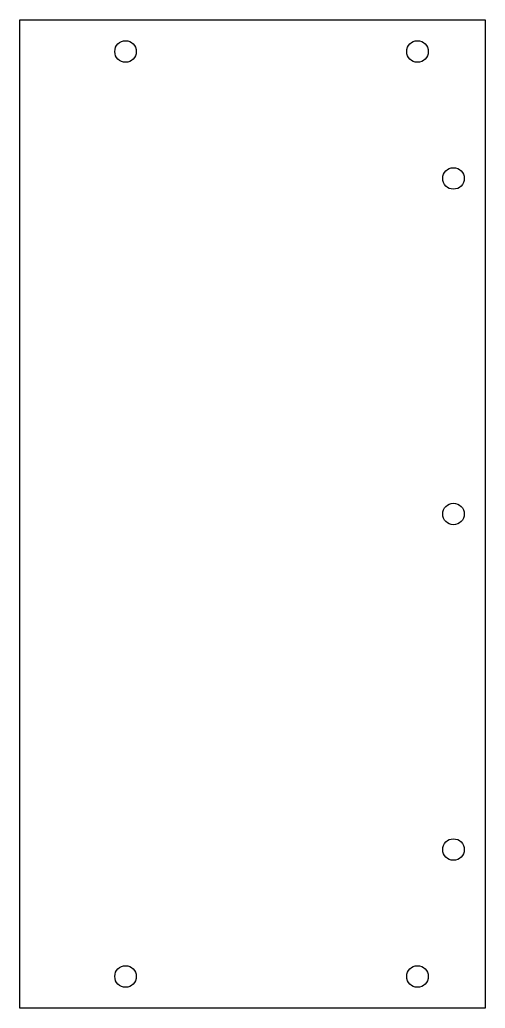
# Model space of a CAD drawing. Header units: millimetres. Extents: x -123 to 97, y -462 to 5.
import ezdxf

# ---------------------------------------------------------------- set-up
doc = ezdxf.new("R2010")
doc.units = ezdxf.units.MM
doc.layers.get('0').update_dxf_attribs({"linetype": 'CONTINUOUS'})

msp = doc.modelspace()

# ---------------------------------------------------------------- linework, layer by layer
msp.add_lwpolyline([(-123.4, 5), (96.6, 5), (96.6, -462.2), (-123.4, -462.2)], close=True)
for centre in [(-73.4, -10), (64.58, -10), (81.6, -70), (81.6, -228.6), (81.6, -387.2), (-73.4, -447.2), (64.58, -447.2)]:
    msp.add_circle(centre, 5.08)

doc.saveas('drawing.dxf')
